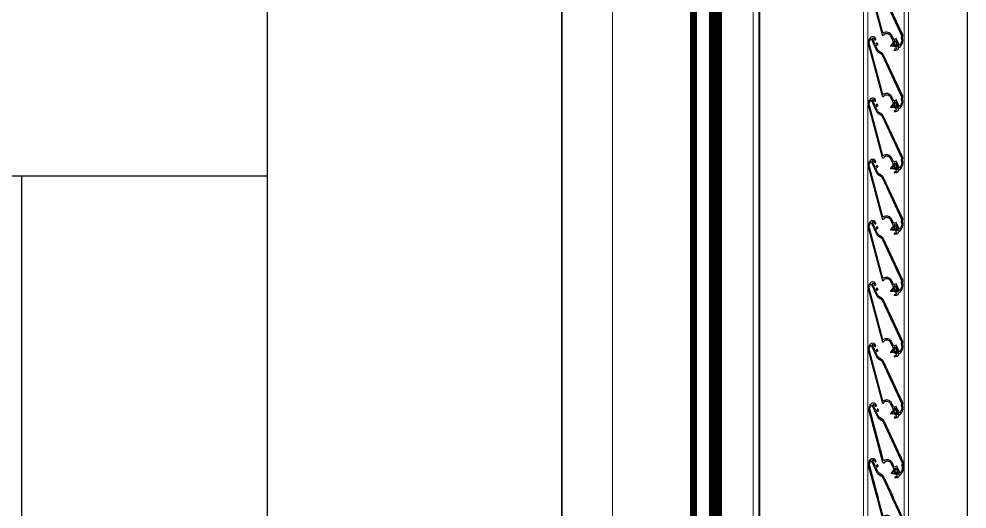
# Model space of a CAD drawing. Header units: millimetres. Extents: x 1251.1 to 1334.1, y 1577.6 to 1641.3.
# Drawn here: x 1298.859 to 1299.561, y 1598.802 to 1599.164 of the extents above; entities that cross this region are included whole.
import ezdxf

# ---------------------------------------------------------------- set-up
doc = ezdxf.new("R2010")
doc.units = ezdxf.units.MM
doc.linetypes.add('CONTINUA', pattern=[0])
for name, color, linetype in [('GUARNIZIONI', 252, 'Continuous'), ('MURATURA', 140, 'Continuous'), ('STACCIONATA', 35, 'Continuous')]:
    doc.layers.add(name, color=color, linetype=linetype)
for name, color, linetype, lineweight in [('PROIEZIONI - projections', 145, 'Continuous', 13), ('PROIEZIONI finissime - fine lines', 251, 'Continuous', 9), ('SEZIONI medie - small section', 2, 'Continuous', 25)]:
    doc.layers.add(name, color=color, linetype=linetype, lineweight=lineweight)
doc.layers.add('VETRATE sezioni - windows sections', color=7, linetype='Continuous', true_color=0x4d79ff)

msp = doc.modelspace()

# ---------------------------------------------------------------- linework, layer by layer
at = {"layer": 'GUARNIZIONI', "linetype": 'Continuous'}
for points in [[(1299.50945, 1599.14589), (1299.50997, 1599.14478), (1299.50922, 1599.14443), (1299.50884, 1599.14526), (1299.50809, 1599.14491), (1299.50783, 1599.14547), (1299.50746, 1599.14529), (1299.50807, 1599.14399), (1299.50777, 1599.14385), (1299.50763, 1599.14415, 0.300966), (1299.50724, 1599.14439), (1299.5049, 1599.14431, -0.661886), (1299.50471, 1599.14472), (1299.50627, 1599.14646, 0.300966), (1299.50634, 1599.14691), (1299.5062, 1599.14721), (1299.5065, 1599.14735), (1299.50711, 1599.14604), (1299.50748, 1599.14622), (1299.50722, 1599.14678), (1299.50797, 1599.14712), (1299.50758, 1599.14795), (1299.50833, 1599.1483), (1299.50885, 1599.14719, 0.57735)], [(1299.50723, 1599.14472), (1299.50527, 1599.14465, -0.661886), (1299.50521, 1599.14479), (1299.50652, 1599.14624, -0.537319), (1299.50666, 1599.14622), (1299.50731, 1599.14483, -0.537319)], [(1299.50945, 1599.10054), (1299.50997, 1599.09943), (1299.50922, 1599.09908), (1299.50884, 1599.0999), (1299.50809, 1599.09955), (1299.50783, 1599.10011), (1299.50746, 1599.09994), (1299.50807, 1599.09863), (1299.50777, 1599.09849), (1299.50763, 1599.09879, 0.300966), (1299.50724, 1599.09903), (1299.5049, 1599.09895, -0.661886), (1299.50471, 1599.09936), (1299.50627, 1599.1011, 0.300966), (1299.50634, 1599.10155), (1299.5062, 1599.10186), (1299.5065, 1599.10199), (1299.50711, 1599.10069), (1299.50748, 1599.10086), (1299.50722, 1599.10142), (1299.50797, 1599.10177), (1299.50758, 1599.10259), (1299.50833, 1599.10294), (1299.50885, 1599.10183, 0.57735)], [(1299.50723, 1599.09936), (1299.50527, 1599.09929, -0.661886), (1299.50521, 1599.09943), (1299.50652, 1599.10089, -0.537319), (1299.50666, 1599.10087), (1299.50731, 1599.09948, -0.537319)], [(1299.50945, 1599.05518), (1299.50997, 1599.05407), (1299.50922, 1599.05373), (1299.50884, 1599.05455), (1299.50809, 1599.0542), (1299.50783, 1599.05476), (1299.50746, 1599.05459), (1299.50807, 1599.05328), (1299.50777, 1599.05314), (1299.50763, 1599.05344, 0.300966), (1299.50724, 1599.05368), (1299.5049, 1599.0536, -0.661886), (1299.50471, 1599.05401), (1299.50627, 1599.05575, 0.300966), (1299.50634, 1599.0562), (1299.5062, 1599.0565), (1299.5065, 1599.05664), (1299.50711, 1599.05533), (1299.50748, 1599.05551), (1299.50722, 1599.05607), (1299.50797, 1599.05642), (1299.50758, 1599.05724), (1299.50833, 1599.05759), (1299.50885, 1599.05648, 0.57735)], [(1299.50723, 1599.05401), (1299.50527, 1599.05394, -0.661886), (1299.50521, 1599.05408), (1299.50652, 1599.05553, -0.537319), (1299.50666, 1599.05551), (1299.50731, 1599.05413, -0.537319)], [(1299.50945, 1599.00983), (1299.50997, 1599.00872), (1299.50922, 1599.00837), (1299.50884, 1599.00919), (1299.50809, 1599.00884), (1299.50783, 1599.0094), (1299.50746, 1599.00923), (1299.50807, 1599.00792), (1299.50777, 1599.00778), (1299.50763, 1599.00809, 0.300966), (1299.50724, 1599.00832), (1299.5049, 1599.00824, -0.661886), (1299.50471, 1599.00865), (1299.50627, 1599.01039, 0.300966), (1299.50634, 1599.01084), (1299.5062, 1599.01115), (1299.5065, 1599.01129), (1299.50711, 1599.00998), (1299.50748, 1599.01015), (1299.50722, 1599.01071), (1299.50797, 1599.01106), (1299.50758, 1599.01188), (1299.50833, 1599.01223), (1299.50885, 1599.01112, 0.57735)], [(1299.50723, 1599.00865), (1299.50527, 1599.00859, -0.661886), (1299.50521, 1599.00872), (1299.50652, 1599.01018, -0.537319), (1299.50666, 1599.01016), (1299.50731, 1599.00877, -0.537319)], [(1299.50945, 1598.96447), (1299.50997, 1598.96336), (1299.50922, 1598.96302), (1299.50884, 1598.96384), (1299.50809, 1598.96349), (1299.50783, 1598.96405), (1299.50746, 1598.96388), (1299.50807, 1598.96257), (1299.50777, 1598.96243), (1299.50763, 1598.96273, 0.300966), (1299.50724, 1598.96297), (1299.5049, 1598.96289, -0.661886), (1299.50471, 1598.9633), (1299.50627, 1598.96504, 0.300966), (1299.50634, 1598.96549), (1299.5062, 1598.96579), (1299.5065, 1598.96593), (1299.50711, 1598.96462), (1299.50748, 1598.9648), (1299.50722, 1598.96536), (1299.50797, 1598.96571), (1299.50758, 1598.96653), (1299.50833, 1598.96688), (1299.50885, 1598.96577, 0.57735)], [(1299.50723, 1598.9633), (1299.50527, 1598.96323, -0.661886), (1299.50521, 1598.96337), (1299.50652, 1598.96482, -0.537319), (1299.50666, 1598.9648), (1299.50731, 1598.96342, -0.537319)], [(1299.50945, 1598.91912), (1299.50997, 1598.91801), (1299.50922, 1598.91766), (1299.50884, 1598.91848), (1299.50809, 1598.91814), (1299.50783, 1598.9187), (1299.50746, 1598.91852), (1299.50807, 1598.91721), (1299.50777, 1598.91707), (1299.50763, 1598.91738, 0.300966), (1299.50724, 1598.91761), (1299.5049, 1598.91753, -0.661886), (1299.50471, 1598.91795), (1299.50627, 1598.91968, 0.300966), (1299.50634, 1598.92014), (1299.5062, 1598.92044), (1299.5065, 1598.92058), (1299.50711, 1598.91927), (1299.50748, 1598.91944), (1299.50722, 1598.92), (1299.50797, 1598.92035), (1299.50758, 1598.92117), (1299.50833, 1598.92152), (1299.50885, 1598.92041, 0.57735)], [(1299.50723, 1598.91794), (1299.50527, 1598.91788, -0.661886), (1299.50521, 1598.91801), (1299.50652, 1598.91947, -0.537319), (1299.50666, 1598.91945), (1299.50731, 1598.91806, -0.537319)], [(1299.50945, 1598.87376), (1299.50997, 1598.87266), (1299.50922, 1598.87231), (1299.50884, 1598.87313), (1299.50809, 1598.87278), (1299.50783, 1598.87334), (1299.50746, 1598.87317), (1299.50807, 1598.87186), (1299.50777, 1598.87172), (1299.50763, 1598.87202, 0.300966), (1299.50724, 1598.87226), (1299.5049, 1598.87218, -0.661886), (1299.50471, 1598.87259), (1299.50627, 1598.87433, 0.300966), (1299.50634, 1598.87478), (1299.5062, 1598.87508), (1299.5065, 1598.87522), (1299.50711, 1598.87391), (1299.50748, 1598.87409), (1299.50722, 1598.87465), (1299.50797, 1598.875), (1299.50758, 1598.87582), (1299.50833, 1598.87617), (1299.50885, 1598.87506, 0.57735)], [(1299.50723, 1598.87259), (1299.50527, 1598.87252, -0.661886), (1299.50521, 1598.87266), (1299.50652, 1598.87412, -0.537319), (1299.50666, 1598.8741), (1299.50731, 1598.87271, -0.537319)], [(1299.50992, 1598.82954), (1299.51044, 1598.82843), (1299.50969, 1598.82809), (1299.50931, 1598.82891), (1299.50856, 1598.82856), (1299.5083, 1598.82912), (1299.50793, 1598.82895), (1299.50854, 1598.82764), (1299.50824, 1598.8275), (1299.5081, 1598.8278, 0.300966), (1299.50771, 1598.82804), (1299.50537, 1598.82796, -0.661886), (1299.50518, 1598.82837), (1299.50674, 1598.83011, 0.300966), (1299.50681, 1598.83056), (1299.50667, 1598.83086), (1299.50697, 1598.831), (1299.50758, 1598.82969), (1299.50795, 1598.82987), (1299.50769, 1598.83043), (1299.50844, 1598.83078), (1299.50806, 1598.8316), (1299.5088, 1598.83195), (1299.50932, 1598.83084, 0.57735)], [(1299.50771, 1598.82837), (1299.50575, 1598.8283, -0.661886), (1299.50568, 1598.82844), (1299.507, 1598.82989, -0.537319), (1299.50713, 1598.82987), (1299.50778, 1598.82849, -0.537319)]]:
    msp.add_lwpolyline(points, format="xyb", close=True, dxfattribs=at)
at = {"layer": 'MURATURA', "linetype": 'ByBlock'}
for p, q in [((1299.26113, 1604.12184), (1299.26113, 1597.22184)), ((1299.26113, 1603.82184), (1299.26113, 1597.22184)), ((1299.26113, 1597.52184), (1299.26113, 1600.52184)), ((1299.56113, 1600.52184), (1299.56113, 1597.52184)), ((1299.56113, 1599.22621), (1299.56113, 1598.92621)), ((1299.56113, 1598.92621), (1299.56113, 1598.62621))]:
    msp.add_line(p, q, dxfattribs=at)
at = {"layer": 'PROIEZIONI - projections'}
msp.add_line((1299.29863, 1599.50123), (1299.29863, 1598.21201), dxfattribs=at)
at = {"layer": 'PROIEZIONI finissime - fine lines'}
for p, q in [((1299.40695, 1599.45308), (1299.40695, 1598.21201)), ((1299.40282, 1599.44895), (1299.40282, 1598.21257)), ((1299.40777, 1599.44895), (1299.40777, 1598.21201)), ((1299.48446, 1599.44195), (1299.48446, 1598.26273)), ((1299.48768, 1599.39878), (1299.48768, 1598.25832)), ((1299.51448, 1599.39878), (1299.51448, 1598.2624)), ((1299.51769, 1599.39824), (1299.51769, 1598.26273))]:
    msp.add_line(p, q, dxfattribs=at)
at = {"layer": 'SEZIONI medie - small section'}
for p, q in [((1299.49341, 1598.81412), (1299.49452, 1598.81)), ((1299.49435, 1598.81412), (1299.49545, 1598.81)), ((1299.5039, 1598.81412), (1299.50582, 1598.81)), ((1299.5049, 1598.81412), (1299.50682, 1598.81))]:
    msp.add_line(p, q, dxfattribs=at)
at = {"layer": 'SEZIONI medie - small section', "linetype": 'CONTINUA'}
for points in [[(1299.48896, 1599.19108, -0.292229), (1299.49011, 1599.19528), (1299.49404, 1599.18685, 0.144406), (1299.49546, 1599.18524), (1299.49746, 1599.18399, -0.144406), (1299.49854, 1599.18276), (1299.51272, 1599.15234, -0.269424), (1299.51265, 1599.1516, 0.236959), (1299.5125, 1599.15058, -0.283155), (1299.51111, 1599.14486), (1299.50871, 1599.15002), (1299.50684, 1599.14915), (1299.50541, 1599.15221, 0.468429), (1299.49892, 1599.15393)], [(1299.49335, 1599.15, 0.414214), (1299.49028, 1599.15112), (1299.48995, 1599.15096, 0.323321), (1299.48809, 1599.14548), (1299.49822, 1599.10768, 0.995839), (1299.49997, 1599.10814, -0.415493), (1299.50459, 1599.10647), (1299.50672, 1599.10192, 1), (1299.50754, 1599.1023), (1299.50722, 1599.10297), (1299.50827, 1599.10346), (1299.51039, 1599.09891, -0.05175), (1299.50938, 1599.09834), (1299.50897, 1599.09923, 1), (1299.50814, 1599.09885), (1299.50891, 1599.09721), (1299.50725, 1599.09643, 0.812265), (1299.50734, 1599.09607, 0.061525), (1299.50914, 1599.09633, 0.371656), (1299.51065, 1599.09787, -0.233805), (1299.51076, 1599.09806, 0.336972), (1299.51336, 1599.1055, -0.236959), (1299.51339, 1599.10572, 0.269424), (1299.51354, 1599.10737), (1299.49936, 1599.13779, 0.144406), (1299.49794, 1599.1394), (1299.49594, 1599.14066, -0.144406), (1299.49486, 1599.14188), (1299.4935, 1599.14479), (1299.49537, 1599.14567), (1299.49498, 1599.14649, 1), (1299.49416, 1599.1461), (1299.49312, 1599.14562), (1299.49117, 1599.1498, -0.648232), (1299.49166, 1599.15037, -0.213422), (1299.49252, 1599.14962), (1299.49273, 1599.14917, 1), (1299.49356, 1599.14955)], [(1299.48896, 1599.14573, -0.292229), (1299.49011, 1599.14993), (1299.49404, 1599.1415, 0.144406), (1299.49546, 1599.13989), (1299.49746, 1599.13863, -0.144406), (1299.49854, 1599.13741), (1299.51272, 1599.10699, -0.269424), (1299.51265, 1599.10625, 0.236959), (1299.5125, 1599.10522, -0.283155), (1299.51111, 1599.09951), (1299.50871, 1599.10466), (1299.50684, 1599.10379), (1299.50541, 1599.10686, 0.468429), (1299.49892, 1599.10857)], [(1299.49335, 1599.10465, 0.414214), (1299.49028, 1599.10576), (1299.48995, 1599.10561, 0.323321), (1299.48809, 1599.10012), (1299.49822, 1599.06233, 0.995839), (1299.49997, 1599.06279, -0.415493), (1299.50459, 1599.06112), (1299.50672, 1599.05656, 1), (1299.50754, 1599.05694), (1299.50722, 1599.05762), (1299.50827, 1599.0581), (1299.51039, 1599.05355, -0.05175), (1299.50938, 1599.05299), (1299.50897, 1599.05388, 1), (1299.50814, 1599.0535), (1299.50891, 1599.05185), (1299.50725, 1599.05108, 0.812265), (1299.50734, 1599.05072, 0.061525), (1299.50914, 1599.05098, 0.371656), (1299.51065, 1599.05251, -0.233805), (1299.51076, 1599.0527, 0.336972), (1299.51336, 1599.06015, -0.236959), (1299.51339, 1599.06037, 0.269424), (1299.51354, 1599.06202), (1299.49936, 1599.09244, 0.144406), (1299.49794, 1599.09405), (1299.49594, 1599.0953, -0.144406), (1299.49486, 1599.09653), (1299.4935, 1599.09944), (1299.49537, 1599.10031), (1299.49498, 1599.10113, 1), (1299.49416, 1599.10075), (1299.49312, 1599.10026), (1299.49117, 1599.10444, -0.648232), (1299.49166, 1599.10501, -0.213422), (1299.49252, 1599.10426), (1299.49273, 1599.10381, 1), (1299.49356, 1599.1042)], [(1299.48896, 1599.10037, -0.292229), (1299.49011, 1599.10457), (1299.49404, 1599.09614, 0.144406), (1299.49546, 1599.09453), (1299.49746, 1599.09328, -0.144406), (1299.49854, 1599.09205), (1299.51272, 1599.06164, -0.269424), (1299.51265, 1599.06089, 0.236959), (1299.5125, 1599.05987, -0.283155), (1299.51111, 1599.05415), (1299.50871, 1599.05931), (1299.50684, 1599.05844), (1299.50541, 1599.0615, 0.468429), (1299.49892, 1599.06322)], [(1299.49335, 1599.05929, 0.414214), (1299.49028, 1599.06041), (1299.48995, 1599.06025, 0.323321), (1299.48809, 1599.05477), (1299.49822, 1599.01697, 0.995839), (1299.49997, 1599.01743, -0.415493), (1299.50459, 1599.01577), (1299.50672, 1599.01121, 1), (1299.50754, 1599.01159), (1299.50722, 1599.01226), (1299.50827, 1599.01275), (1299.51039, 1599.0082, -0.05175), (1299.50938, 1599.00763), (1299.50897, 1599.00853, 1), (1299.50814, 1599.00814), (1299.50891, 1599.0065), (1299.50725, 1599.00572, 0.812265), (1299.50734, 1599.00536, 0.061525), (1299.50914, 1599.00563, 0.371656), (1299.51065, 1599.00716, -0.233805), (1299.51076, 1599.00735, 0.336972), (1299.51336, 1599.01479, -0.236959), (1299.51339, 1599.01501, 0.269424), (1299.51354, 1599.01666), (1299.49936, 1599.04708, 0.144406), (1299.49794, 1599.04869), (1299.49594, 1599.04995, -0.144406), (1299.49486, 1599.05117), (1299.4935, 1599.05409), (1299.49537, 1599.05496), (1299.49498, 1599.05578, 1), (1299.49416, 1599.0554), (1299.49312, 1599.05491), (1299.49117, 1599.05909, -0.648232), (1299.49166, 1599.05966, -0.213422), (1299.49252, 1599.05891), (1299.49273, 1599.05846, 1), (1299.49356, 1599.05884)], [(1299.48896, 1599.05502, -0.292229), (1299.49011, 1599.05922), (1299.49404, 1599.05079, 0.144406), (1299.49546, 1599.04918), (1299.49746, 1599.04792, -0.144406), (1299.49854, 1599.0467), (1299.51272, 1599.01628, -0.269424), (1299.51265, 1599.01554, 0.236959), (1299.5125, 1599.01451, -0.283155), (1299.51111, 1599.0088), (1299.50871, 1599.01396), (1299.50684, 1599.01308), (1299.50541, 1599.01615, 0.468429), (1299.49892, 1599.01786)], [(1299.49335, 1599.01394, 0.414214), (1299.49028, 1599.01505), (1299.48995, 1599.0149, 0.323321), (1299.48809, 1599.00941), (1299.49822, 1598.97162, 0.995839), (1299.49997, 1598.97208, -0.415493), (1299.50459, 1598.97041), (1299.50672, 1598.96585, 1), (1299.50754, 1598.96623), (1299.50722, 1598.96691), (1299.50827, 1598.9674), (1299.51039, 1598.96284, -0.05175), (1299.50938, 1598.96228), (1299.50897, 1598.96317, 1), (1299.50814, 1598.96279), (1299.50891, 1598.96114), (1299.50725, 1598.96037, 0.812265), (1299.50734, 1598.96001, 0.061525), (1299.50914, 1598.96027, 0.371656), (1299.51065, 1598.9618, -0.233805), (1299.51076, 1598.96199, 0.336972), (1299.51336, 1598.96944, -0.236959), (1299.51339, 1598.96966, 0.269424), (1299.51354, 1598.97131), (1299.49936, 1599.00173, 0.144406), (1299.49794, 1599.00334), (1299.49594, 1599.00459, -0.144406), (1299.49486, 1599.00582), (1299.4935, 1599.00873), (1299.49537, 1599.0096), (1299.49498, 1599.01042, 1), (1299.49416, 1599.01004), (1299.49312, 1599.00955), (1299.49117, 1599.01373, -0.648232), (1299.49166, 1599.0143, -0.213422), (1299.49252, 1599.01355), (1299.49273, 1599.01311, 1), (1299.49356, 1599.01349)], [(1299.48896, 1599.00966, -0.292229), (1299.49011, 1599.01386), (1299.49404, 1599.00543, 0.144406), (1299.49546, 1599.00382), (1299.49746, 1599.00257, -0.144406), (1299.49854, 1599.00134), (1299.51272, 1598.97093, -0.269424), (1299.51265, 1598.97018, 0.236959), (1299.5125, 1598.96916, -0.283155), (1299.51111, 1598.96344), (1299.50871, 1598.9686), (1299.50684, 1598.96773), (1299.50541, 1598.97079, 0.468429), (1299.49892, 1598.97251)], [(1299.49335, 1598.96858, 0.414214), (1299.49028, 1598.9697), (1299.48995, 1598.96955, 0.323321), (1299.48809, 1598.96406), (1299.49822, 1598.92626, 0.995839), (1299.49997, 1598.92672, -0.415493), (1299.50459, 1598.92506), (1299.50672, 1598.9205, 1), (1299.50754, 1598.92088), (1299.50722, 1598.92155), (1299.50827, 1598.92204), (1299.51039, 1598.91749, -0.05175), (1299.50938, 1598.91692), (1299.50897, 1598.91782, 1), (1299.50814, 1598.91743), (1299.50891, 1598.91579), (1299.50725, 1598.91502, 0.812265), (1299.50734, 1598.91465, 0.061525), (1299.50914, 1598.91492, 0.371656), (1299.51065, 1598.91645, -0.233805), (1299.51076, 1598.91664, 0.336972), (1299.51336, 1598.92409, -0.236959), (1299.51339, 1598.9243, 0.269424), (1299.51354, 1598.92596), (1299.49936, 1598.95637, 0.144406), (1299.49794, 1598.95798), (1299.49594, 1598.95924, -0.144406), (1299.49486, 1598.96046), (1299.4935, 1598.96338), (1299.49537, 1598.96425), (1299.49498, 1598.96507, 1), (1299.49416, 1598.96469), (1299.49312, 1598.9642), (1299.49117, 1598.96838, -0.648232), (1299.49166, 1598.96895, -0.213422), (1299.49252, 1598.9682), (1299.49273, 1598.96775, 1), (1299.49356, 1598.96813)], [(1299.48896, 1598.96431, -0.292229), (1299.49011, 1598.96851), (1299.49404, 1598.96008, 0.144406), (1299.49546, 1598.95847), (1299.49746, 1598.95721, -0.144406), (1299.49854, 1598.95599), (1299.51272, 1598.92557, -0.269424), (1299.51265, 1598.92483, 0.236959), (1299.5125, 1598.9238, -0.283155), (1299.51111, 1598.91809), (1299.50871, 1598.92325), (1299.50684, 1598.92238), (1299.50541, 1598.92544, 0.468429), (1299.49892, 1598.92715)], [(1299.49335, 1598.92323, 0.414214), (1299.49028, 1598.92434), (1299.48995, 1598.92419, 0.323321), (1299.48809, 1598.9187), (1299.49822, 1598.88091, 0.995839), (1299.49997, 1598.88137, -0.415493), (1299.50459, 1598.8797), (1299.50672, 1598.87514, 1), (1299.50754, 1598.87553), (1299.50722, 1598.8762), (1299.50827, 1598.87669), (1299.51039, 1598.87213, -0.05175), (1299.50938, 1598.87157), (1299.50897, 1598.87246, 1), (1299.50814, 1598.87208), (1299.50891, 1598.87043), (1299.50725, 1598.86966, 0.812265), (1299.50734, 1598.8693, 0.061525), (1299.50914, 1598.86956, 0.371656), (1299.51065, 1598.8711, -0.233805), (1299.51076, 1598.87129, 0.336972), (1299.51336, 1598.87873, -0.236959), (1299.51339, 1598.87895, 0.269424), (1299.51354, 1598.8806), (1299.49936, 1598.91102, 0.144406), (1299.49794, 1598.91263), (1299.49594, 1598.91388, -0.144406), (1299.49486, 1598.91511), (1299.4935, 1598.91802), (1299.49537, 1598.91889), (1299.49498, 1598.91972, 1), (1299.49416, 1598.91933), (1299.49312, 1598.91884), (1299.49117, 1598.92303, -0.648232), (1299.49166, 1598.92359, -0.213422), (1299.49252, 1598.92284), (1299.49273, 1598.9224, 1), (1299.49356, 1598.92278)], [(1299.48896, 1598.91896, -0.292229), (1299.49011, 1598.92315), (1299.49404, 1598.91472, 0.144406), (1299.49546, 1598.91311), (1299.49746, 1598.91186, -0.144406), (1299.49854, 1598.91063), (1299.51272, 1598.88022, -0.269424), (1299.51265, 1598.87947, 0.236959), (1299.5125, 1598.87845, -0.283155), (1299.51111, 1598.87274), (1299.50871, 1598.87789), (1299.50684, 1598.87702), (1299.50541, 1598.88008, 0.468429), (1299.49892, 1598.8818)], [(1299.49382, 1598.87901, 0.414214), (1299.49075, 1598.88012), (1299.49042, 1598.87997, 0.323321), (1299.48856, 1598.87448), (1299.49869, 1598.83669, 0.995839), (1299.50045, 1598.83715, -0.415493), (1299.50506, 1598.83548), (1299.50719, 1598.83092, 1), (1299.50801, 1598.8313), (1299.5077, 1598.83198), (1299.50874, 1598.83246), (1299.51087, 1598.82791, -0.05175), (1299.50986, 1598.82735), (1299.50944, 1598.82824, 1), (1299.50862, 1598.82786), (1299.50938, 1598.82621), (1299.50773, 1598.82544, 0.812265), (1299.50781, 1598.82508, 0.061525), (1299.50961, 1598.82534, 0.371656), (1299.51112, 1598.82687, -0.233805), (1299.51123, 1598.82706, 0.336972), (1299.51383, 1598.83451, -0.236959), (1299.51387, 1598.83473, 0.269424), (1299.51402, 1598.83638), (1299.49983, 1598.8668, 0.144406), (1299.49841, 1598.86841), (1299.49641, 1598.86966, -0.144406), (1299.49533, 1598.87089), (1299.49397, 1598.8738), (1299.49584, 1598.87467), (1299.49546, 1598.87549, 1), (1299.49464, 1598.87511), (1299.49359, 1598.87462), (1299.49164, 1598.8788, -0.648232), (1299.49213, 1598.87937, -0.213422), (1299.493, 1598.87862), (1299.49321, 1598.87817, 1), (1299.49403, 1598.87856)], [(1299.48944, 1598.87473, -0.292229), (1299.49058, 1598.87893), (1299.49451, 1598.8705, 0.144406), (1299.49593, 1598.86889), (1299.49793, 1598.86764, -0.144406), (1299.49901, 1598.86641), (1299.51319, 1598.836, -0.269424), (1299.51313, 1598.83525, 0.236959), (1299.51297, 1598.83423, -0.283155), (1299.51159, 1598.82851), (1299.50918, 1598.83367), (1299.50731, 1598.8328), (1299.50588, 1598.83586, 0.468429), (1299.49939, 1598.83758)]]:
    msp.add_lwpolyline(points, format="xyb", close=True, dxfattribs=at)
for points in [[(1299.48809, 1599.19083), (1299.49822, 1599.15304, 0.995839), (1299.49997, 1599.1535, -0.415493), (1299.50459, 1599.15183), (1299.50672, 1599.14727, 1), (1299.50754, 1599.14765), (1299.50722, 1599.14833), (1299.50827, 1599.14881), (1299.51039, 1599.14426, -0.05175), (1299.50938, 1599.14369), (1299.50897, 1599.14459, 1), (1299.50814, 1599.14421), (1299.50891, 1599.14256), (1299.50725, 1599.14179, 0.812265), (1299.50734, 1599.14142, 0.061525), (1299.50914, 1599.14169, 0.371656), (1299.51065, 1599.14322, -0.233805), (1299.51076, 1599.14341, 0.336972), (1299.51336, 1599.15086, -0.236959), (1299.51339, 1599.15108, 0.269424), (1299.51354, 1599.15273), (1299.49936, 1599.18315, 0.144406)], [(1299.5049, 1598.81412), (1299.49953, 1598.82564, 0.144406), (1299.49811, 1598.82725), (1299.49611, 1598.8285, -0.144406), (1299.49503, 1598.82973), (1299.49367, 1598.83264), (1299.49554, 1598.83351), (1299.49516, 1598.83433, 1), (1299.49434, 1598.83395), (1299.49329, 1598.83346), (1299.49134, 1598.83764, -0.648232), (1299.49183, 1598.83821, -0.213422), (1299.4927, 1598.83746), (1299.49291, 1598.83701, 1), (1299.49373, 1598.8374), (1299.49352, 1598.83785, 0.414214), (1299.49045, 1598.83896), (1299.49012, 1598.83881, 0.323321), (1299.48827, 1598.83332), (1299.49341, 1598.81412)], [(1299.49435, 1598.81412), (1299.48914, 1598.83357, -0.292229), (1299.49028, 1598.83777), (1299.49421, 1598.82934, 0.144406), (1299.49563, 1598.82773), (1299.49763, 1598.82648, -0.144406), (1299.49871, 1598.82525), (1299.5039, 1598.81412)], [(1299.49452, 1598.81), (1299.49839, 1598.79553, 0.995839), (1299.50015, 1598.79599, -0.415493), (1299.50476, 1598.79432), (1299.50689, 1598.78976, 1), (1299.50771, 1598.79014), (1299.5074, 1598.79082), (1299.50844, 1598.79131), (1299.51057, 1598.78675, -0.05175), (1299.50956, 1598.78619), (1299.50914, 1598.78708, 1), (1299.50832, 1598.7867), (1299.50909, 1598.78505), (1299.50743, 1598.78428, 0.812265), (1299.50751, 1598.78392, 0.061525), (1299.50931, 1598.78418, 0.371656), (1299.51083, 1598.78571, -0.233805), (1299.51094, 1598.7859, 0.336972), (1299.51353, 1598.79335, -0.236959), (1299.51357, 1598.79357, 0.269424), (1299.51372, 1598.79522), (1299.50682, 1598.81)], [(1299.50582, 1598.81), (1299.51289, 1598.79484, -0.269424), (1299.51283, 1598.79409, 0.236959), (1299.51267, 1598.79307, -0.283155), (1299.51129, 1598.78735), (1299.50888, 1598.79251), (1299.50702, 1598.79164), (1299.50559, 1598.7947, 0.468429), (1299.49909, 1598.79642), (1299.49545, 1598.81)]]:
    msp.add_lwpolyline(points, format="xyb", dxfattribs=at)
at = {"layer": 'STACCIONATA'}
for p, q in [((1299.04303, 1599.99366), (1299.04303, 1597.34413)), ((1294.71735, 1599.04855), (1299.04303, 1599.04855)), ((1298.86128, 1599.04855), (1298.86128, 1597.93987))]:
    msp.add_line(p, q, dxfattribs=at)
at = {"layer": 'VETRATE sezioni - windows sections', "linetype": 'Continuous'}
for p, q in [((1299.35674, 1598.27699), (1299.35674, 1599.40629)), ((1299.35757, 1598.27658), (1299.35757, 1599.4067)), ((1299.35839, 1598.27658), (1299.35839, 1599.4067)), ((1299.35922, 1598.27658), (1299.35922, 1599.4067)), ((1299.36004, 1598.27658), (1299.36004, 1599.4067)), ((1299.36087, 1598.28441), (1299.36087, 1599.40629)), ((1299.37076, 1598.28441), (1299.37076, 1599.40629)), ((1299.37159, 1598.27658), (1299.37159, 1599.40669)), ((1299.37241, 1598.27658), (1299.37241, 1599.40669)), ((1299.37324, 1598.27658), (1299.37324, 1599.40669)), ((1299.37406, 1598.27658), (1299.37406, 1599.40669)), ((1299.37489, 1598.27658), (1299.37489, 1599.40669)), ((1299.37504, 1598.27658), (1299.37504, 1599.40669)), ((1299.3752, 1598.27658), (1299.3752, 1599.40669)), ((1299.37602, 1598.27658), (1299.37602, 1599.40669)), ((1299.37685, 1598.27658), (1299.37685, 1599.40669)), ((1299.37767, 1598.27658), (1299.37767, 1599.40669)), ((1299.3785, 1598.27658), (1299.3785, 1599.40669)), ((1299.37932, 1598.27699), (1299.37932, 1599.40629))]:
    msp.add_line(p, q, dxfattribs=at)

doc.saveas('drawing.dxf')
